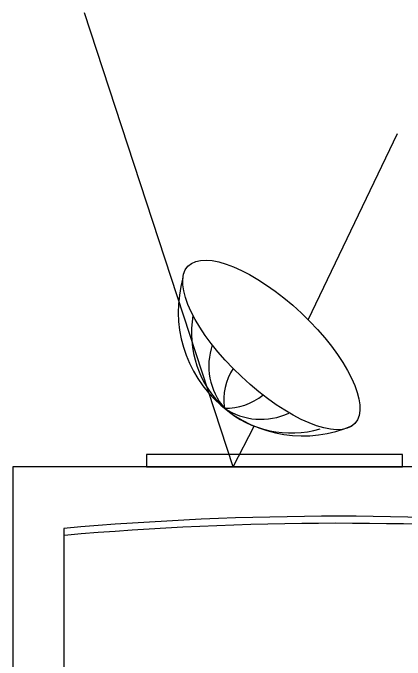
# Model space of a CAD drawing. Header units: millimetres. Extents: x 1474 to 2240, y 2278 to 2630.
# Drawn here: x 2234.244 to 2234.606, y 2608.888 to 2609.485 of the extents above; entities that cross this region are included whole.
import ezdxf

# ---------------------------------------------------------------- set-up
doc = ezdxf.new("R2010")
doc.units = ezdxf.units.MM
for name, color, linetype in [('NETTHAY', 1, 'Continuous'), ('NOITHAT', 21, 'Continuous'), ('VATDUNG', 9, 'Continuous')]:
    doc.layers.add(name, color=color, linetype=linetype)

# ---------------------------------------------------------------- blocks, each defined once
blk = doc.blocks.new('A$C7CCD7F0F')
at = {"layer": 'VATDUNG'}
for p, q in [((156.14, 361.3), (50.69, 683.72)), ((209.54, 465.73), (272.79, 598.08)), ((156.14, 361.3), (171.02, 390.4)), ((461.38, 361.3), (0, 361.3)), ((0, 361.3), (0, 0)), ((461.38, 0), (461.38, 361.3)), ((36.01, 317.68), (36.01, 63.62)), ((421.38, 313.1), (426.38, 317.68)), ((426.38, 317.68), (426.38, 63.62)), ((421.38, 313.1), (421.38, 63.62)), ((0, 0), (461.38, 0))]:
    blk.add_line(p, q, dxfattribs=at)
for points in [[(94.72, 361.3), (276.39, 361.3), (276.39, 370.09), (94.72, 370.09)], [(38.28, 15.39), (85.75, 15.39), (85.75, 29.91), (38.28, 29.91)], [(98.6, 15.39), (114.1, 15.39), (114.1, 29.91), (98.6, 29.91)], [(120.88, 15.39), (136.38, 15.39), (136.38, 29.91), (120.88, 29.91)], [(143.91, 15.39), (159.41, 15.39), (159.41, 29.91), (143.91, 29.91)]]:
    blk.add_lwpolyline(points, close=True, dxfattribs=at)
for centre, radius, start, end in [((205.55, 471.64), 88.27, 164.218, 293.6653), ((199.39, 456.46), 72.75, 170.092, 227.2398), ((185.19, 433.08), 46.27, 161.1396, 220.4767), ((189.91, 409.12), 40.38, 146.7758, 188.6484), ((151.5, 443.4), 40.38, 267.8554, 309.728), ((197.47, 458.17), 72.75, 229.264, 286.4118), ((175.85, 441.42), 46.27, 236.0271, 295.3642), ((231.2, -1888.74), 2215.03, 84.94466, 95.05534), ((231.2, -1888.74), 2210.03, 85.06332, 95.05534), ((231.2, 2270.03), 2215.03, 264.94466, 275.05534)]:
    blk.add_arc(centre, radius, start, end, dxfattribs=at)
blk.add_ellipse((183.33, 447.99), major_axis=(-59.17, 55.83), ratio=0.381101, dxfattribs=at)
blk = doc.blocks.new('A$C7EF432F6')
at = {"layer": 'VATDUNG'}
blk.add_blockref('A$C7CCD7F0F', (0, 0), dxfattribs=at)
blk = doc.blocks.new('A$C2C3F370D')
at = {"layer": 'VATDUNG', "ltscale": 50, "xscale": 1.3, "yscale": 1.3, "zscale": 1.3}
blk.add_blockref('A$C7EF432F6', (241.5, 680), dxfattribs=at)
blk = doc.blocks.new('A$C0EAC0B9A')
at = {"layer": 'NETTHAY', "ltscale": 50}
blk.add_blockref('A$C2C3F370D', (0, 0), dxfattribs=at)

msp = doc.modelspace()

# ---------------------------------------------------------------- block references
at = {"layer": 'NOITHAT', "ltscale": 50, "xscale": 0.0009999999999998, "yscale": 0.0009999999999998, "zscale": 0.0009999999999998}
msp.add_blockref('A$C0EAC0B9A', (2234.0029, 2607.91616), dxfattribs=at)

doc.saveas('drawing.dxf')
